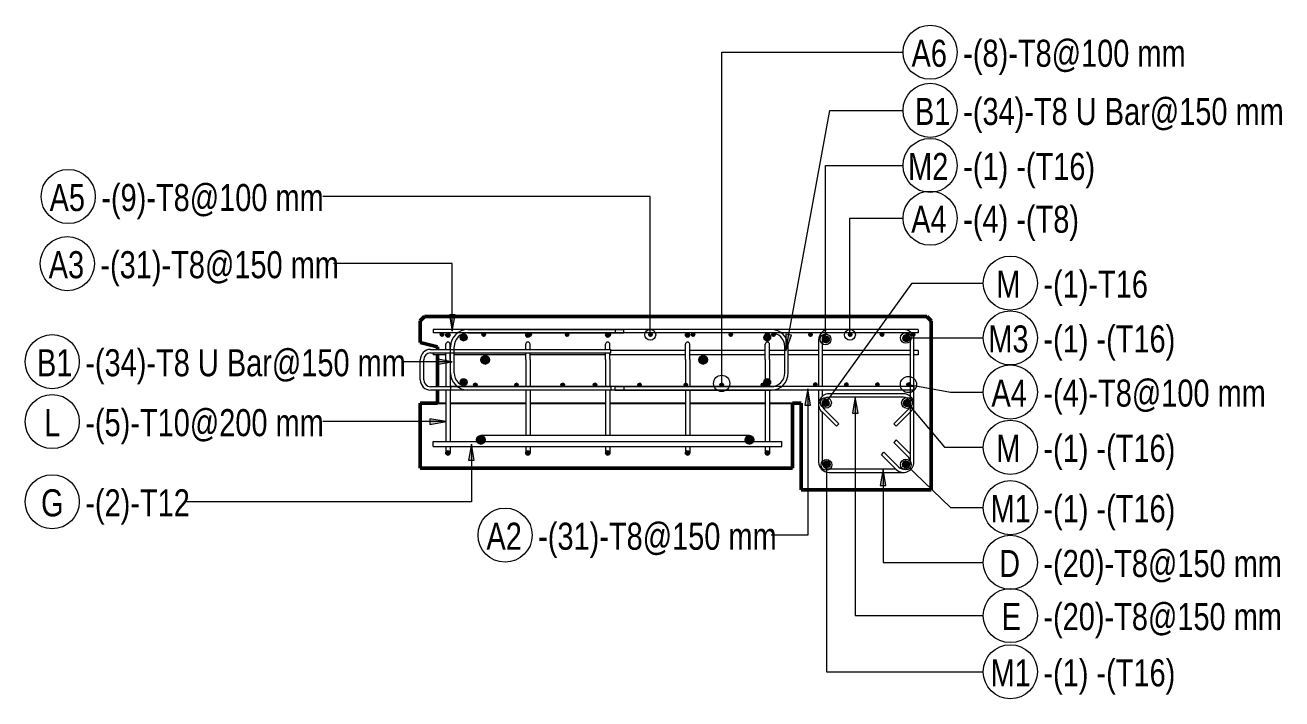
# Model space of a CAD drawing. Header units: millimetres. Extents: x -14581 to 6741, y -2784 to 21137.
# Drawn here: x 1332 to 4234, y 19582 to 21137 of the extents above; entities that cross this region are included whole.
import ezdxf

# ---------------------------------------------------------------- set-up
doc = ezdxf.new("R2010")
doc.units = ezdxf.units.MM
for name, color, linetype, lineweight in [('A-WALL', 113, 'Continuous', 25), ('S-BEAM', 12, 'Continuous', 18), ('S-RBAR', 171, 'Continuous', 18), ('S-RBAR-IDEN', 171, 'Continuous', 9)]:
    doc.layers.add(name, color=color, linetype=linetype, lineweight=lineweight)
doc.styles.add('Nirmala UI Semilight_2', font='NirmalaS.ttf', dxfattribs={"width": 0.8, "height": 62.5})

# ---------------------------------------------------------------- blocks, each defined once
blk = doc.blocks.new('M_Rebar Tag_rfa Dimension - ARROW-793927-Elevation Top Copy 3 Copy 1')
at = {"layer": 'S-RBAR-IDEN'}
blk.add_circle((-13743.9, 20221.9), 62.5, dxfattribs=at)
blk = doc.blocks.new('M_Rebar Tag_rfa Dimension - DOT 1_5-793931-Elevation Top Copy 3 Copy 1')
at = {"layer": 'S-RBAR-IDEN'}
blk.add_circle((-11531.1, 20290.2), 62.5, dxfattribs=at)
blk = doc.blocks.new('M_Rebar Tag_rfa Dimension - DOT-793929-Elevation Top Copy 3 Copy 1')
at = {"layer": 'S-RBAR-IDEN'}
blk.add_circle((-13706.9, 20741.6), 62.5, dxfattribs=at)
blk = doc.blocks.new('M_Rebar Tag_rfa MARK - DOT 1 MM-794228-Elevation Top Copy 3 Copy 1')
at = {"layer": 'S-RBAR-IDEN'}
blk.add_circle((-11716.3, 20691.6), 62.5, dxfattribs=at)

msp = doc.modelspace()

# ---------------------------------------------------------------- hatches: boundary and pattern name
at = {"layer": 'S-RBAR'}
h = msp.add_hatch(color=256, dxfattribs=at)
edge = h.paths.add_edge_path()
edge.add_arc((2294.3, 20422.6), 4, 0, 360)
for points in [[(2293, 20418.8), (2297.5, 20420.2), (2297.5, 20424.9), (2293, 20426.4), (2290.3, 20422.6)], [(2306.7, 20416.9), (2312.2, 20418.7), (2312.2, 20424.6), (2306.7, 20426.4), (2303.2, 20421.7)], [(2344.3, 20408.2), (2350.5, 20411.3), (2352.1, 20418), (2347.7, 20423.5), (2340.8, 20423.5), (2336.5, 20418), (2338, 20411.3)], [(2389.4, 20418.8), (2393.9, 20420.2), (2393.9, 20424.9), (2389.4, 20426.4), (2386.6, 20422.6)], [(2491.1, 20416.9), (2496.7, 20418.7), (2496.7, 20424.6), (2491.1, 20426.4), (2487.7, 20421.7)], [(2495.8, 20418.8), (2500.2, 20420.2), (2500.2, 20424.9), (2495.8, 20426.4), (2493, 20422.6)], [(2582.1, 20418.8), (2586.6, 20420.2), (2586.6, 20424.9), (2582.1, 20426.4), (2579.3, 20422.6)], [(2675.6, 20416.9), (2681.2, 20418.7), (2681.2, 20424.6), (2675.6, 20426.4), (2672.1, 20421.7)], [(2678.5, 20418.8), (2682.9, 20420.2), (2682.9, 20424.9), (2678.5, 20426.4), (2675.7, 20422.6)], [(2774.8, 20418.8), (2779.3, 20420.2), (2779.3, 20424.9), (2774.8, 20426.4), (2772.1, 20422.6)], [(2860, 20416.9), (2865.6, 20418.7), (2865.6, 20424.6), (2860, 20426.4), (2856.6, 20421.7)], [(2873.1, 20418.8), (2877.6, 20420.2), (2877.6, 20424.9), (2873.1, 20426.4), (2870.3, 20422.6)], [(2960.1, 20418.8), (2964.5, 20420.2), (2964.5, 20424.9), (2960.1, 20426.4), (2957.3, 20422.6)], [(3042.1, 20409), (3049, 20409), (3053.3, 20414.5), (3051.8, 20421.2), (3045.5, 20424.2), (3039.3, 20421.2), (3037.7, 20414.5)], [(3044.5, 20416.9), (3050.1, 20418.7), (3050.1, 20424.6), (3044.5, 20426.4), (3041, 20421.7)], [(3058.9, 20418.8), (3063.4, 20420.2), (3063.4, 20424.9), (3058.9, 20426.4), (3056.1, 20422.6)], [(3144.3, 20418.8), (3148.8, 20420.2), (3148.8, 20424.9), (3144.3, 20426.4), (3141.5, 20422.6)], [(3181.4, 20403.6), (3187.5, 20407), (3188.6, 20413.9), (3184, 20419), (3177, 20418.6), (3173, 20412.9), (3175, 20406.3)], [(3235.9, 20418.8), (3240.4, 20420.2), (3240.4, 20424.9), (3235.9, 20426.4), (3233.1, 20422.6)], [(3309.4, 20418.8), (3313.8, 20420.2), (3313.8, 20424.9), (3309.4, 20426.4), (3306.6, 20422.6)], [(3370.2, 20407.5), (3374.6, 20412.9), (3373.1, 20419.7), (3366.9, 20422.8), (3360.6, 20419.8), (3359, 20413), (3363.3, 20407.6)], [(3381.5, 20418.8), (3386, 20420.2), (3386, 20424.9), (3381.5, 20426.4), (3378.8, 20422.6)], [(2394.3, 20354.6), (2401.3, 20357.5), (2404.3, 20364.6), (2401.3, 20371.6), (2394.3, 20374.6), (2387.2, 20371.6), (2384.3, 20364.6), (2387.2, 20357.5)], [(2897.7, 20354.6), (2904.8, 20357.5), (2907.7, 20364.6), (2904.8, 20371.6), (2897.7, 20374.6), (2890.6, 20371.6), (2887.7, 20364.6), (2890.6, 20357.5)], [(2344.3, 20304.9), (2350.5, 20307.9), (2352.1, 20314.7), (2347.7, 20320.1), (2340.8, 20320.1), (2336.5, 20314.7), (2338, 20307.9)], [(3049, 20305.7), (3053.3, 20311.1), (3051.8, 20317.9), (3045.5, 20320.9), (3039.3, 20317.9), (3037.7, 20311.1), (3042.1, 20305.7)], [(2372.7, 20302.8), (2375.5, 20306.6), (2372.7, 20310.4), (2368.2, 20308.9), (2368.2, 20304.2)], [(2467.5, 20302.8), (2470.3, 20306.6), (2467.5, 20310.4), (2463.1, 20308.9), (2463.1, 20304.2)], [(2574.2, 20302.8), (2577, 20306.6), (2574.2, 20310.4), (2569.7, 20308.9), (2569.7, 20304.2)], [(2649, 20302.8), (2651.8, 20306.6), (2649, 20310.4), (2644.6, 20308.9), (2644.6, 20304.2)], [(2752, 20302.8), (2754.7, 20306.6), (2752, 20310.4), (2747.5, 20308.9), (2747.5, 20304.2)], [(2858.7, 20302.8), (2861.4, 20306.6), (2858.7, 20310.4), (2854.2, 20308.9), (2854.2, 20304.2)], [(2941.6, 20302.8), (2944.4, 20306.6), (2941.6, 20310.4), (2937.1, 20308.9), (2937.1, 20304.2)], [(3036.4, 20302.8), (3039.2, 20306.6), (3036.4, 20310.4), (3031.9, 20308.9), (3031.9, 20304.2)], [(3158, 20303.6), (3160.8, 20307.4), (3158, 20311.2), (3153.5, 20309.7), (3153.5, 20305)], [(3229.7, 20303.6), (3232.4, 20307.4), (3229.7, 20311.2), (3225.2, 20309.7), (3225.2, 20305)], [(3301.3, 20303.6), (3304.1, 20307.4), (3301.3, 20311.2), (3296.9, 20309.7), (3296.9, 20305)], [(3373, 20303.6), (3375.8, 20307.4), (3373, 20311.2), (3368.5, 20309.7), (3368.5, 20305)], [(3180.3, 20256.6), (3186.5, 20259.6), (3188.1, 20266.3), (3183.7, 20271.8), (3176.8, 20271.8), (3172.5, 20266.3), (3174, 20259.6)], [(3364.8, 20257.4), (3371.7, 20257.4), (3376.1, 20262.8), (3374.5, 20269.6), (3368.3, 20272.6), (3362, 20269.6), (3360.5, 20262.8)], [(2384.3, 20169.6), (2391.3, 20172.5), (2394.3, 20179.6), (2391.3, 20186.6), (2384.3, 20189.6), (2377.2, 20186.6), (2374.3, 20179.6), (2377.2, 20172.5)], [(3004.3, 20169.6), (3011.3, 20172.5), (3014.3, 20179.6), (3011.3, 20186.6), (3004.3, 20189.6), (2997.2, 20186.6), (2994.3, 20179.6), (2997.2, 20172.5)], [(2306.7, 20144.8), (2312.2, 20146.6), (2312.2, 20152.5), (2306.7, 20154.3), (2303.2, 20149.6)], [(2491.1, 20144.8), (2496.7, 20146.6), (2496.7, 20152.5), (2491.1, 20154.3), (2487.7, 20149.6)], [(2675.6, 20144.8), (2681.2, 20146.6), (2681.2, 20152.5), (2675.6, 20154.3), (2672.1, 20149.6)], [(2860, 20144.8), (2865.6, 20146.6), (2865.6, 20152.5), (2860, 20154.3), (2856.6, 20149.6)], [(3044.5, 20144.8), (3050.1, 20146.6), (3050.1, 20152.5), (3044.5, 20154.3), (3041, 20149.6)], [(3181.9, 20115.1), (3188.4, 20117.4), (3190.7, 20124), (3187, 20129.8), (3180.1, 20130.6), (3175.2, 20125.7), (3176, 20118.8)], [(3363.1, 20115.5), (3370, 20116.3), (3373.7, 20122.2), (3371.4, 20128.7), (3364.9, 20131), (3359, 20127.3), (3358.2, 20120.4)]]:
    msp.add_hatch(color=256, dxfattribs=at).paths.add_polyline_path(points)
h = msp.add_hatch(color=256, dxfattribs=at)
edge = h.paths.add_edge_path()
edge.add_arc((2308.2, 20421.7), 5, 0, 360)
h = msp.add_hatch(color=256, dxfattribs=at)
edge = h.paths.add_edge_path()
edge.add_arc((2344.3, 20416.2), 8, 0, 360)
h = msp.add_hatch(color=256, dxfattribs=at)
edge = h.paths.add_edge_path()
edge.add_arc((2390.6, 20422.6), 4, 0, 360)
h = msp.add_hatch(color=256, dxfattribs=at)
edge = h.paths.add_edge_path()
edge.add_arc((2492.7, 20421.7), 5, 0, 360)
h = msp.add_hatch(color=256, dxfattribs=at)
edge = h.paths.add_edge_path()
edge.add_arc((2497, 20422.6), 4, 0, 360)
h = msp.add_hatch(color=256, dxfattribs=at)
edge = h.paths.add_edge_path()
edge.add_arc((2583.3, 20422.6), 4, 0, 360)
h = msp.add_hatch(color=256, dxfattribs=at)
edge = h.paths.add_edge_path()
edge.add_arc((2677.1, 20421.7), 5, 0, 360)
h = msp.add_hatch(color=256, dxfattribs=at)
edge = h.paths.add_edge_path()
edge.add_arc((2679.7, 20422.6), 4, 0, 360)
h = msp.add_hatch(color=256, dxfattribs=at)
edge = h.paths.add_edge_path()
edge.add_arc((2776.1, 20422.6), 4, 0, 360)
h = msp.add_hatch(color=256, dxfattribs=at)
edge = h.paths.add_edge_path()
edge.add_arc((2861.6, 20421.7), 5, 0, 360)
h = msp.add_hatch(color=256, dxfattribs=at)
edge = h.paths.add_edge_path()
edge.add_arc((2874.3, 20422.6), 4, 0, 360)
h = msp.add_hatch(color=256, dxfattribs=at)
edge = h.paths.add_edge_path()
edge.add_arc((2961.3, 20422.6), 4, 0, 360)
h = msp.add_hatch(color=256, dxfattribs=at)
edge = h.paths.add_edge_path()
edge.add_arc((3045.5, 20416.2), 8, 0, 360)
h = msp.add_hatch(color=256, dxfattribs=at)
edge = h.paths.add_edge_path()
edge.add_arc((3046, 20421.7), 5, 0, 360)
h = msp.add_hatch(color=256, dxfattribs=at)
edge = h.paths.add_edge_path()
edge.add_arc((3060.1, 20422.6), 4, 0, 360)
h = msp.add_hatch(color=256, dxfattribs=at)
edge = h.paths.add_edge_path()
edge.add_arc((3145.5, 20422.6), 4, 0, 360)
h = msp.add_hatch(color=256, dxfattribs=at)
edge = h.paths.add_edge_path()
edge.add_arc((3180.9, 20411.6), 8, 0, 360)
h = msp.add_hatch(color=256, dxfattribs=at)
edge = h.paths.add_edge_path()
edge.add_arc((3237.1, 20422.6), 4, 0, 360)
h = msp.add_hatch(color=256, dxfattribs=at)
edge = h.paths.add_edge_path()
edge.add_arc((3310.6, 20422.6), 4, 0, 360)
h = msp.add_hatch(color=256, dxfattribs=at)
edge = h.paths.add_edge_path()
edge.add_arc((3366.8, 20414.8), 8, 0, 360)
h = msp.add_hatch(color=256, dxfattribs=at)
edge = h.paths.add_edge_path()
edge.add_arc((3382.8, 20422.6), 4, 0, 360)
h = msp.add_hatch(color=256, dxfattribs=at)
edge = h.paths.add_edge_path()
edge.add_arc((2394.3, 20364.6), 10, 0, 360)
h = msp.add_hatch(color=256, dxfattribs=at)
edge = h.paths.add_edge_path()
edge.add_arc((2897.7, 20364.6), 10, 0, 360)
h = msp.add_hatch(color=256, dxfattribs=at)
edge = h.paths.add_edge_path()
edge.add_arc((2344.3, 20312.9), 8, 0, 360)
h = msp.add_hatch(color=256, dxfattribs=at)
edge = h.paths.add_edge_path()
edge.add_arc((3045.5, 20312.9), 8, 0, 360)
h = msp.add_hatch(color=256, dxfattribs=at)
edge = h.paths.add_edge_path()
edge.add_arc((2371.5, 20306.6), 4, 0, 360)
h = msp.add_hatch(color=256, dxfattribs=at)
edge = h.paths.add_edge_path()
edge.add_arc((2466.3, 20306.6), 4, 0, 360)
h = msp.add_hatch(color=256, dxfattribs=at)
edge = h.paths.add_edge_path()
edge.add_arc((2573, 20306.6), 4, 0, 360)
h = msp.add_hatch(color=256, dxfattribs=at)
edge = h.paths.add_edge_path()
edge.add_arc((2647.8, 20306.6), 4, 0, 360)
h = msp.add_hatch(color=256, dxfattribs=at)
edge = h.paths.add_edge_path()
edge.add_arc((2750.7, 20306.6), 4, 0, 360)
h = msp.add_hatch(color=256, dxfattribs=at)
edge = h.paths.add_edge_path()
edge.add_arc((2857.4, 20306.6), 4, 0, 360)
h = msp.add_hatch(color=256, dxfattribs=at)
edge = h.paths.add_edge_path()
edge.add_arc((2940.4, 20306.6), 4, 0, 360)
h = msp.add_hatch(color=256, dxfattribs=at)
edge = h.paths.add_edge_path()
edge.add_arc((3035.2, 20306.6), 4, 0, 360)
h = msp.add_hatch(color=256, dxfattribs=at)
edge = h.paths.add_edge_path()
edge.add_arc((3156.8, 20307.4), 4, 0, 360)
h = msp.add_hatch(color=256, dxfattribs=at)
edge = h.paths.add_edge_path()
edge.add_arc((3228.4, 20307.4), 4, 0, 360)
h = msp.add_hatch(color=256, dxfattribs=at)
edge = h.paths.add_edge_path()
edge.add_arc((3300.1, 20307.4), 4, 0, 360)
h = msp.add_hatch(color=256, dxfattribs=at)
edge = h.paths.add_edge_path()
edge.add_arc((3371.8, 20307.4), 4, 0, 360)
h = msp.add_hatch(color=256, dxfattribs=at)
edge = h.paths.add_edge_path()
edge.add_arc((3180.3, 20264.6), 8, 0, 360)
h = msp.add_hatch(color=256, dxfattribs=at)
edge = h.paths.add_edge_path()
edge.add_arc((3368.3, 20264.6), 8, 0, 360)
h = msp.add_hatch(color=256, dxfattribs=at)
edge = h.paths.add_edge_path()
edge.add_arc((2384.3, 20179.6), 10, 0, 360)
h = msp.add_hatch(color=256, dxfattribs=at)
edge = h.paths.add_edge_path()
edge.add_arc((3004.3, 20179.6), 10, 0, 360)
h = msp.add_hatch(color=256, dxfattribs=at)
edge = h.paths.add_edge_path()
edge.add_arc((2308.2, 20149.6), 5, 0, 360)
h = msp.add_hatch(color=256, dxfattribs=at)
edge = h.paths.add_edge_path()
edge.add_arc((2492.7, 20149.6), 5, 0, 360)
h = msp.add_hatch(color=256, dxfattribs=at)
edge = h.paths.add_edge_path()
edge.add_arc((2677.1, 20149.6), 5, 0, 360)
h = msp.add_hatch(color=256, dxfattribs=at)
edge = h.paths.add_edge_path()
edge.add_arc((2861.6, 20149.6), 5, 0, 360)
h = msp.add_hatch(color=256, dxfattribs=at)
edge = h.paths.add_edge_path()
edge.add_arc((3046, 20149.6), 5, 0, 360)
h = msp.add_hatch(color=256, dxfattribs=at)
edge = h.paths.add_edge_path()
edge.add_arc((3182.8, 20123.1), 8, 0, 360)
h = msp.add_hatch(color=256, dxfattribs=at)
edge = h.paths.add_edge_path()
edge.add_arc((3365.8, 20123.1), 8, 0, 360)
at = {"layer": 'S-RBAR-IDEN'}
for points in [[(2318.3, 20430.6), (2325, 20468.1), (2311.7, 20468.1)], [(3088.5, 20385.6), (3101.7, 20421.3), (3088.7, 20423.7)], [(2318.3, 20360.2), (2280.8, 20366.8), (2280.8, 20353.6)], [(3139, 20297.5), (3132.4, 20260), (3145.6, 20260)], [(3248.8, 20278.8), (3242.2, 20241.3), (3255.4, 20241.3)], [(2304, 20221.9), (2266.5, 20228.5), (2266.5, 20215.2)], [(2362.4, 20170.1), (2355.7, 20132.6), (2369, 20132.6)], [(3313, 20112.2), (3306.4, 20074.7), (3319.6, 20074.7)]]:
    msp.add_hatch(color=256, dxfattribs=at).paths.add_polyline_path(points)

# ---------------------------------------------------------------- linework, layer by layer
at = {"layer": 'A-WALL', "lineweight": 50}
for p, q in [((2254.3, 20464.6), (2244.3, 20454.6)), ((3414.3, 20464.6), (2254.3, 20464.6)), ((3424.3, 20454.6), (3414.3, 20464.6)), ((2244.3, 20454.6), (2244.3, 20404.6)), ((3424.3, 20064.6), (3424.3, 20454.6)), ((2244.3, 20404.6), (2284.3, 20394.6)), ((2284.3, 20394.6), (2284.3, 20388.6)), ((2284.3, 20376.1), (2284.3, 20302.5)), ((2284.3, 20294.5), (2284.3, 20264.6)), ((3104.3, 20264.6), (3124.3, 20264.6)), ((3124.3, 20264.6), (3124.3, 20064.6)), ((3124.3, 20064.6), (3424.3, 20064.6))]:
    msp.add_line(p, q, dxfattribs=at)
at = {"layer": 'A-WALL'}
for p, q in [((2284.3, 20264.6), (2303.2, 20264.6)), ((2313.2, 20264.6), (2487.7, 20264.6)), ((2497.7, 20264.6), (2672.1, 20264.6)), ((2682.1, 20264.6), (2856.6, 20264.6)), ((2866.6, 20264.6), (3041, 20264.6)), ((3051, 20264.6), (3104.3, 20264.6))]:
    msp.add_line(p, q, dxfattribs=at)
at = {"layer": 'S-BEAM', "lineweight": 50}
for p, q in [((2284.3, 20264.6), (2244.3, 20264.6)), ((2244.3, 20264.6), (2244.3, 20114.6)), ((3104.3, 20114.6), (3104.3, 20264.6)), ((2244.3, 20114.6), (3104.3, 20114.6))]:
    msp.add_line(p, q, dxfattribs=at)
at = {"layer": 'S-BEAM'}
for p, q in [((2303.2, 20264.6), (2284.3, 20264.6)), ((2487.7, 20264.6), (2313.2, 20264.6)), ((2672.1, 20264.6), (2497.7, 20264.6)), ((2856.6, 20264.6), (2682.1, 20264.6)), ((3041, 20264.6), (2866.6, 20264.6)), ((3104.3, 20264.6), (3051, 20264.6))]:
    msp.add_line(p, q, dxfattribs=at)
at = {"layer": 'S-RBAR'}
for p, q in [((3394.3, 20434.6), (2274.3, 20434.6)), ((2274.3, 20434.6), (2274.3, 20426.6)), ((2354.3, 20434.6), (2714.3, 20434.6)), ((3054.3, 20434.6), (2694.3, 20434.6)), ((2694.3, 20434.6), (2694.3, 20426.6)), ((2714.3, 20426.6), (2714.3, 20434.6)), ((3360.3, 20434.6), (3188.3, 20434.6)), ((3394.3, 20434.6), (3394.3, 20426.6)), ((3394.3, 20426.6), (2274.3, 20426.6)), ((2293, 20426.4), (2290.3, 20422.6)), ((2290.3, 20422.6), (2293, 20418.8)), ((2297.5, 20424.9), (2293, 20426.4)), ((2293, 20418.8), (2297.5, 20420.2)), ((2297.5, 20420.2), (2297.5, 20424.9)), ((2306.7, 20426.4), (2303.2, 20421.7)), ((2303.2, 20421.7), (2306.7, 20416.9)), ((2312.2, 20424.6), (2306.7, 20426.4)), ((2306.7, 20416.9), (2312.2, 20418.7)), ((2312.2, 20418.7), (2312.2, 20424.6)), ((2340.8, 20423.5), (2336.5, 20418)), ((2336.5, 20418), (2338, 20411.3)), ((2338, 20411.3), (2344.3, 20408.2)), ((2347.7, 20423.5), (2340.8, 20423.5)), ((2344.3, 20408.2), (2350.5, 20411.3)), ((2352.1, 20418), (2347.7, 20423.5)), ((2350.5, 20411.3), (2352.1, 20418)), ((2354.3, 20426.6), (2714.3, 20426.6)), ((2389.4, 20426.4), (2386.6, 20422.6)), ((2386.6, 20422.6), (2389.4, 20418.8)), ((2393.9, 20424.9), (2389.4, 20426.4)), ((2389.4, 20418.8), (2393.9, 20420.2)), ((2393.9, 20420.2), (2393.9, 20424.9)), ((2491.1, 20426.4), (2487.7, 20421.7)), ((2487.7, 20421.7), (2491.1, 20416.9)), ((2496.7, 20424.6), (2491.1, 20426.4)), ((2491.1, 20416.9), (2496.7, 20418.7)), ((2495.8, 20426.4), (2493, 20422.6)), ((2493, 20422.6), (2495.8, 20418.8)), ((2500.2, 20424.9), (2495.8, 20426.4)), ((2495.8, 20418.8), (2500.2, 20420.2)), ((2496.7, 20418.7), (2496.7, 20424.6)), ((2500.2, 20420.2), (2500.2, 20424.9)), ((2582.1, 20426.4), (2579.3, 20422.6)), ((2579.3, 20422.6), (2582.1, 20418.8)), ((2586.6, 20424.9), (2582.1, 20426.4)), ((2582.1, 20418.8), (2586.6, 20420.2)), ((2586.6, 20420.2), (2586.6, 20424.9)), ((2675.6, 20426.4), (2672.1, 20421.7)), ((2672.1, 20421.7), (2675.6, 20416.9)), ((2681.2, 20424.6), (2675.6, 20426.4)), ((2675.6, 20416.9), (2681.2, 20418.7)), ((2678.5, 20426.4), (2675.7, 20422.6)), ((2675.7, 20422.6), (2678.5, 20418.8)), ((2682.9, 20424.9), (2678.5, 20426.4)), ((2678.5, 20418.8), (2682.9, 20420.2)), ((2681.2, 20418.7), (2681.2, 20424.6)), ((2682.9, 20420.2), (2682.9, 20424.9)), ((3054.3, 20426.6), (2694.3, 20426.6)), ((2774.8, 20426.4), (2772.1, 20422.6)), ((2772.1, 20422.6), (2774.8, 20418.8)), ((2779.3, 20424.9), (2774.8, 20426.4)), ((2774.8, 20418.8), (2779.3, 20420.2)), ((2779.3, 20420.2), (2779.3, 20424.9)), ((2860, 20426.4), (2856.6, 20421.7)), ((2856.6, 20421.7), (2860, 20416.9)), ((2865.6, 20424.6), (2860, 20426.4)), ((2860, 20416.9), (2865.6, 20418.7)), ((2865.6, 20418.7), (2865.6, 20424.6)), ((2873.1, 20426.4), (2870.3, 20422.6)), ((2870.3, 20422.6), (2873.1, 20418.8)), ((2877.6, 20424.9), (2873.1, 20426.4)), ((2873.1, 20418.8), (2877.6, 20420.2)), ((2877.6, 20420.2), (2877.6, 20424.9)), ((2960.1, 20426.4), (2957.3, 20422.6)), ((2957.3, 20422.6), (2960.1, 20418.8)), ((2964.5, 20424.9), (2960.1, 20426.4)), ((2960.1, 20418.8), (2964.5, 20420.2)), ((2964.5, 20420.2), (2964.5, 20424.9)), ((3039.3, 20421.2), (3037.7, 20414.5)), ((3037.7, 20414.5), (3042.1, 20409)), ((3045.5, 20424.2), (3039.3, 20421.2)), ((3044.5, 20426.4), (3041, 20421.7)), ((3041, 20421.7), (3044.5, 20416.9)), ((3042.1, 20409), (3049, 20409)), ((3050.1, 20424.6), (3044.5, 20426.4)), ((3044.5, 20416.9), (3050.1, 20418.7)), ((3051.8, 20421.2), (3045.5, 20424.2)), ((3049, 20409), (3053.3, 20414.5)), ((3050.1, 20418.7), (3050.1, 20424.6)), ((3053.3, 20414.5), (3051.8, 20421.2)), ((3058.9, 20426.4), (3056.1, 20422.6)), ((3056.1, 20422.6), (3058.9, 20418.8)), ((3063.4, 20424.9), (3058.9, 20426.4)), ((3058.9, 20418.8), (3063.4, 20420.2)), ((3063.4, 20420.2), (3063.4, 20424.9)), ((3144.3, 20426.4), (3141.5, 20422.6)), ((3141.5, 20422.6), (3144.3, 20418.8)), ((3148.8, 20424.9), (3144.3, 20426.4)), ((3144.3, 20418.8), (3148.8, 20420.2)), ((3148.8, 20420.2), (3148.8, 20424.9)), ((3164.3, 20410.6), (3164.3, 20302.6)), ((3172.3, 20410.6), (3172.3, 20302.6)), ((3177, 20418.6), (3173, 20412.9)), ((3173, 20412.9), (3175, 20406.3)), ((3175, 20406.3), (3181.4, 20403.6)), ((3184, 20419), (3177, 20418.6)), ((3181.4, 20403.6), (3187.5, 20407)), ((3188.6, 20413.9), (3184, 20419)), ((3187.5, 20407), (3188.6, 20413.9)), ((3360.3, 20426.6), (3188.3, 20426.6)), ((3235.9, 20426.4), (3233.1, 20422.6)), ((3233.1, 20422.6), (3235.9, 20418.8)), ((3240.4, 20424.9), (3235.9, 20426.4)), ((3235.9, 20418.8), (3240.4, 20420.2)), ((3240.4, 20420.2), (3240.4, 20424.9)), ((3309.4, 20426.4), (3306.6, 20422.6)), ((3306.6, 20422.6), (3309.4, 20418.8)), ((3313.8, 20424.9), (3309.4, 20426.4)), ((3309.4, 20418.8), (3313.8, 20420.2)), ((3313.8, 20420.2), (3313.8, 20424.9)), ((3360.6, 20419.8), (3359, 20413)), ((3359, 20413), (3363.3, 20407.6)), ((3366.9, 20422.8), (3360.6, 20419.8)), ((3363.3, 20407.6), (3370.2, 20407.5)), ((3373.1, 20419.7), (3366.9, 20422.8)), ((3370.2, 20407.5), (3374.6, 20412.9)), ((3374.6, 20412.9), (3373.1, 20419.7)), ((3376.3, 20128.6), (3376.3, 20410.6)), ((3381.5, 20426.4), (3378.8, 20422.6)), ((3378.8, 20422.6), (3381.5, 20418.8)), ((3386, 20424.9), (3381.5, 20426.4)), ((3381.5, 20418.8), (3386, 20420.2)), ((3384.3, 20128.6), (3384.3, 20410.6)), ((3386, 20420.2), (3386, 20424.9)), ((2268.2, 20388.6), (2684.2, 20388.6)), ((2268.2, 20380.6), (2684.2, 20380.6)), ((2274.3, 20380.6), (2274.3, 20376.1)), ((2303.2, 20376.1), (2274.3, 20376.1)), ((2303.2, 20388.8), (2303.2, 20400.4)), ((2303.2, 20365.4), (2303.2, 20380.7)), ((2313.2, 20388.8), (2313.2, 20400.4)), ((2313.2, 20365.4), (2313.2, 20380.7)), ((2314.3, 20376.1), (2313.2, 20376.1)), ((2314.3, 20334.6), (2314.3, 20394.6)), ((2322.3, 20334.6), (2322.3, 20394.6)), ((2487.7, 20376.1), (2322.3, 20376.1)), ((2487.7, 20388.8), (2487.7, 20400.4)), ((2487.7, 20365.4), (2487.7, 20380.7)), ((2497.7, 20388.8), (2497.7, 20400.4)), ((2497.7, 20365.4), (2497.7, 20380.7)), ((2672.1, 20376.1), (2497.7, 20376.1)), ((2672.1, 20388.8), (2672.1, 20400.4)), ((2672.1, 20365.4), (2672.1, 20380.7)), ((2682.1, 20388.8), (2682.1, 20400.4)), ((2682.1, 20365.4), (2682.1, 20380.7)), ((2856.6, 20376.1), (2682.1, 20376.1)), ((2684.2, 20380.6), (2684.2, 20388.6)), ((2856.6, 20386.1), (2684.2, 20386.1)), ((2856.6, 20365.4), (2856.6, 20400.4)), ((2866.6, 20365.4), (2866.6, 20400.4)), ((3041, 20386.1), (2866.6, 20386.1)), ((3041, 20376.1), (2866.6, 20376.1)), ((3041, 20365.4), (3041, 20400.4)), ((3051, 20365.4), (3051, 20400.4)), ((3086.3, 20386.1), (3051, 20386.1)), ((3086.3, 20376.1), (3051, 20376.1)), ((3086.3, 20334.6), (3086.3, 20394.6)), ((3094.3, 20334.6), (3094.3, 20394.6)), ((3164.3, 20386.1), (3094.3, 20386.1)), ((3164.3, 20376.1), (3094.3, 20376.1)), ((3376.3, 20386.1), (3172.3, 20386.1)), ((3376.3, 20376.1), (3172.3, 20376.1)), ((3394.3, 20386.1), (3384.3, 20386.1)), ((3394.3, 20376.1), (3384.3, 20376.1)), ((3394.3, 20386.1), (3394.3, 20376.1)), ((2244.2, 20318.5), (2244.2, 20364.6)), ((2252.2, 20318.5), (2252.2, 20364.6)), ((2303.2, 20365.4), (2303.2, 20302.5)), ((2313.2, 20365.4), (2313.2, 20302.5)), ((2387.2, 20371.6), (2384.3, 20364.6)), ((2384.3, 20364.6), (2387.2, 20357.5)), ((2394.3, 20374.6), (2387.2, 20371.6)), ((2387.2, 20357.5), (2394.3, 20354.6)), ((2401.3, 20371.6), (2394.3, 20374.6)), ((2394.3, 20354.6), (2401.3, 20357.5)), ((2404.3, 20364.6), (2401.3, 20371.6)), ((2401.3, 20357.5), (2404.3, 20364.6)), ((2487.7, 20365.4), (2487.7, 20302.6)), ((2497.7, 20365.4), (2497.7, 20302.6)), ((2672.1, 20365.4), (2672.1, 20302.6)), ((2682.1, 20365.4), (2682.1, 20302.6)), ((2856.6, 20365.4), (2856.6, 20302.6)), ((2866.6, 20365.4), (2866.6, 20302.6)), ((2890.6, 20371.6), (2887.7, 20364.6)), ((2887.7, 20364.6), (2890.6, 20357.5)), ((2897.7, 20374.6), (2890.6, 20371.6)), ((2890.6, 20357.5), (2897.7, 20354.6)), ((2904.8, 20371.6), (2897.7, 20374.6)), ((2897.7, 20354.6), (2904.8, 20357.5)), ((2907.7, 20364.6), (2904.8, 20371.6)), ((2904.8, 20357.5), (2907.7, 20364.6)), ((3041, 20365.4), (3041, 20302.6)), ((3051, 20365.4), (3051, 20302.6)), ((2340.8, 20320.1), (2336.5, 20314.7)), ((2347.7, 20320.1), (2340.8, 20320.1)), ((2352.1, 20314.7), (2347.7, 20320.1)), ((3039.3, 20317.9), (3037.7, 20311.1)), ((3045.5, 20320.9), (3039.3, 20317.9)), ((3051.8, 20317.9), (3045.5, 20320.9)), ((3053.3, 20311.1), (3051.8, 20317.9)), ((2684.2, 20302.5), (2268.2, 20302.5)), ((2684.2, 20294.5), (2268.2, 20294.5)), ((2303.2, 20294.5), (2303.2, 20184.6)), ((2313.2, 20294.5), (2313.2, 20184.6)), ((3383.8, 20302.6), (2314.3, 20302.6)), ((2314.3, 20302.6), (2314.3, 20294.6)), ((3383.8, 20294.6), (2314.3, 20294.6)), ((2336.5, 20314.7), (2338, 20307.9)), ((2338, 20307.9), (2344.3, 20304.9)), ((2344.3, 20304.9), (2350.5, 20307.9)), ((2350.5, 20307.9), (2352.1, 20314.7)), ((2714.3, 20302.6), (2354.3, 20302.6)), ((2714.3, 20294.6), (2354.3, 20294.6)), ((2372.7, 20310.4), (2368.2, 20308.9)), ((2368.2, 20308.9), (2368.2, 20304.2)), ((2368.2, 20304.2), (2372.7, 20302.8)), ((2375.5, 20306.6), (2372.7, 20310.4)), ((2372.7, 20302.8), (2375.5, 20306.6)), ((2467.5, 20310.4), (2463.1, 20308.9)), ((2463.1, 20308.9), (2463.1, 20304.2)), ((2463.1, 20304.2), (2467.5, 20302.8)), ((2470.3, 20306.6), (2467.5, 20310.4)), ((2467.5, 20302.8), (2470.3, 20306.6)), ((2487.7, 20294.5), (2487.7, 20189.6)), ((2497.7, 20294.5), (2497.7, 20189.6)), ((2574.2, 20310.4), (2569.7, 20308.9)), ((2569.7, 20308.9), (2569.7, 20304.2)), ((2569.7, 20304.2), (2574.2, 20302.8)), ((2577, 20306.6), (2574.2, 20310.4)), ((2574.2, 20302.8), (2577, 20306.6)), ((2649, 20310.4), (2644.6, 20308.9)), ((2644.6, 20308.9), (2644.6, 20304.2)), ((2644.6, 20304.2), (2649, 20302.8)), ((2651.8, 20306.6), (2649, 20310.4)), ((2649, 20302.8), (2651.8, 20306.6)), ((2672.1, 20294.5), (2672.1, 20189.6)), ((2682.1, 20294.5), (2682.1, 20189.6)), ((2684.2, 20302.5), (2684.2, 20294.5)), ((2694.3, 20302.6), (3054.3, 20302.6)), ((2694.3, 20294.6), (2694.3, 20302.6)), ((2694.3, 20294.6), (3054.3, 20294.6)), ((2714.3, 20302.6), (2714.3, 20294.6)), ((2752, 20310.4), (2747.5, 20308.9)), ((2747.5, 20308.9), (2747.5, 20304.2)), ((2747.5, 20304.2), (2752, 20302.8)), ((2754.7, 20306.6), (2752, 20310.4)), ((2752, 20302.8), (2754.7, 20306.6)), ((2858.7, 20310.4), (2854.2, 20308.9)), ((2854.2, 20308.9), (2854.2, 20304.2)), ((2854.2, 20304.2), (2858.7, 20302.8)), ((2856.6, 20294.6), (2856.6, 20189.6)), ((2861.4, 20306.6), (2858.7, 20310.4)), ((2858.7, 20302.8), (2861.4, 20306.6)), ((2866.6, 20294.6), (2866.6, 20189.6)), ((2941.6, 20310.4), (2937.1, 20308.9)), ((2937.1, 20308.9), (2937.1, 20304.2)), ((2937.1, 20304.2), (2941.6, 20302.8)), ((2944.4, 20306.6), (2941.6, 20310.4)), ((2941.6, 20302.8), (2944.4, 20306.6)), ((3036.4, 20310.4), (3031.9, 20308.9)), ((3031.9, 20308.9), (3031.9, 20304.2)), ((3031.9, 20304.2), (3036.4, 20302.8)), ((3039.2, 20306.6), (3036.4, 20310.4)), ((3036.4, 20302.8), (3039.2, 20306.6)), ((3037.7, 20311.1), (3042.1, 20305.7)), ((3041, 20294.6), (3041, 20184.6)), ((3042.1, 20305.7), (3049, 20305.7)), ((3049, 20305.7), (3053.3, 20311.1)), ((3051, 20294.6), (3051, 20184.6)), ((3158, 20311.2), (3153.5, 20309.7)), ((3153.5, 20309.7), (3153.5, 20305)), ((3153.5, 20305), (3158, 20303.6)), ((3160.8, 20307.4), (3158, 20311.2)), ((3158, 20303.6), (3160.8, 20307.4)), ((3164.3, 20294.6), (3164.3, 20128.6)), ((3172.3, 20294.6), (3172.3, 20279.6)), ((3229.7, 20311.2), (3225.2, 20309.7)), ((3225.2, 20309.7), (3225.2, 20305)), ((3225.2, 20305), (3229.7, 20303.6)), ((3232.4, 20307.4), (3229.7, 20311.2)), ((3229.7, 20303.6), (3232.4, 20307.4)), ((3301.3, 20311.2), (3296.9, 20309.7)), ((3296.9, 20309.7), (3296.9, 20305)), ((3296.9, 20305), (3301.3, 20303.6)), ((3304.1, 20307.4), (3301.3, 20311.2)), ((3301.3, 20303.6), (3304.1, 20307.4)), ((3373, 20311.2), (3368.5, 20309.7)), ((3368.5, 20309.7), (3368.5, 20305)), ((3368.5, 20305), (3373, 20303.6)), ((3375.8, 20307.4), (3373, 20311.2)), ((3373, 20303.6), (3375.8, 20307.4)), ((3383.8, 20302.6), (3383.8, 20294.6)), ((3176.8, 20271.8), (3172.5, 20266.3)), ((3172.5, 20266.3), (3174, 20259.6)), ((3174, 20259.6), (3180.3, 20256.6)), ((3183.7, 20271.8), (3176.8, 20271.8)), ((3180.3, 20256.6), (3186.5, 20259.6)), ((3188.1, 20266.3), (3183.7, 20271.8)), ((3186.5, 20259.6), (3188.1, 20266.3)), ((3360.3, 20285.9), (3188.3, 20285.9)), ((3360.3, 20277.9), (3188.3, 20277.9)), ((3362, 20269.6), (3360.5, 20262.8)), ((3360.5, 20262.8), (3364.8, 20257.4)), ((3368.3, 20272.6), (3362, 20269.6)), ((3374.5, 20269.6), (3368.3, 20272.6)), ((3371.7, 20257.4), (3376.1, 20262.8)), ((3376.1, 20262.8), (3374.5, 20269.6)), ((3171.3, 20244.9), (3205.2, 20211)), ((3172.3, 20243.9), (3172.3, 20128.6)), ((3177, 20250.6), (3210.9, 20216.6)), ((3337.6, 20216.6), (3371.6, 20250.6)), ((3343.3, 20211), (3377.2, 20244.9)), ((3364.8, 20257.4), (3371.7, 20257.4)), ((3205.2, 20211), (3210.9, 20216.6)), ((3343.3, 20211), (3337.6, 20216.6)), ((2274.3, 20176.1), (3079.3, 20176.1)), ((2274.3, 20164.1), (2274.3, 20176.1)), ((2303.2, 20184.6), (2303.2, 20176)), ((2313.2, 20184.6), (2313.2, 20176)), ((2377.2, 20186.6), (2374.3, 20179.6)), ((2374.3, 20179.6), (2377.2, 20172.5)), ((2384.3, 20189.6), (2377.2, 20186.6)), ((2377.2, 20172.5), (2384.3, 20169.6)), ((2464.3, 20189.6), (2384.3, 20189.6)), ((2391.3, 20186.6), (2384.3, 20189.6)), ((2384.3, 20169.6), (2391.3, 20172.5)), ((2394.3, 20179.6), (2391.3, 20186.6)), ((2391.3, 20172.5), (2394.3, 20179.6)), ((2924.3, 20189.6), (2464.3, 20189.6)), ((3004.3, 20189.6), (2924.3, 20189.6)), ((2997.2, 20186.6), (2994.3, 20179.6)), ((2994.3, 20179.6), (2997.2, 20172.5)), ((3004.3, 20189.6), (2997.2, 20186.6)), ((2997.2, 20172.5), (3004.3, 20169.6)), ((3011.3, 20186.6), (3004.3, 20189.6)), ((3004.3, 20169.6), (3011.3, 20172.5)), ((3014.3, 20179.6), (3011.3, 20186.6)), ((3011.3, 20172.5), (3014.3, 20179.6)), ((3041, 20184.6), (3041, 20176)), ((3051, 20184.6), (3051, 20176)), ((3079.3, 20164.1), (3079.3, 20176.1)), ((3343.3, 20179.5), (3337.6, 20173.8)), ((3371.6, 20139.9), (3337.6, 20173.8)), ((3376.3, 20146.5), (3343.3, 20179.5)), ((2274.3, 20164.1), (3079.3, 20164.1)), ((2303.2, 20163.9), (2303.2, 20149.6)), ((2306.7, 20154.3), (2303.2, 20149.6)), ((2303.2, 20149.6), (2306.7, 20144.8)), ((2312.2, 20152.5), (2306.7, 20154.3)), ((2306.7, 20144.8), (2312.2, 20146.6)), ((2312.2, 20146.6), (2312.2, 20152.5)), ((2313.2, 20163.9), (2313.2, 20149.6)), ((2487.7, 20163.9), (2487.7, 20149.6)), ((2491.1, 20154.3), (2487.7, 20149.6)), ((2487.7, 20149.6), (2491.1, 20144.8)), ((2496.7, 20152.5), (2491.1, 20154.3)), ((2491.1, 20144.8), (2496.7, 20146.6)), ((2496.7, 20146.6), (2496.7, 20152.5)), ((2497.7, 20163.9), (2497.7, 20149.6)), ((2672.1, 20163.9), (2672.1, 20149.6)), ((2675.6, 20154.3), (2672.1, 20149.6)), ((2672.1, 20149.6), (2675.6, 20144.8)), ((2681.2, 20152.5), (2675.6, 20154.3)), ((2675.6, 20144.8), (2681.2, 20146.6)), ((2681.2, 20146.6), (2681.2, 20152.5)), ((2682.1, 20163.9), (2682.1, 20149.6)), ((2856.6, 20163.9), (2856.6, 20149.6)), ((2860, 20154.3), (2856.6, 20149.6)), ((2856.6, 20149.6), (2860, 20144.8)), ((2865.6, 20152.5), (2860, 20154.3)), ((2860, 20144.8), (2865.6, 20146.6)), ((2865.6, 20146.6), (2865.6, 20152.5)), ((2866.6, 20163.9), (2866.6, 20149.6)), ((3041, 20163.9), (3041, 20149.6)), ((3044.5, 20154.3), (3041, 20149.6)), ((3041, 20149.6), (3044.5, 20144.8)), ((3050.1, 20152.5), (3044.5, 20154.3)), ((3044.5, 20144.8), (3050.1, 20146.6)), ((3050.1, 20146.6), (3050.1, 20152.5)), ((3051, 20163.9), (3051, 20149.6)), ((3309.4, 20145.5), (3315, 20151.2)), ((3309.4, 20145.5), (3343.3, 20111.6)), ((3315, 20151.2), (3349, 20117.3)), ((3180.1, 20130.6), (3175.2, 20125.7)), ((3175.2, 20125.7), (3176, 20118.8)), ((3176, 20118.8), (3181.9, 20115.1)), ((3187, 20129.8), (3180.1, 20130.6)), ((3181.9, 20115.1), (3188.4, 20117.4)), ((3190.7, 20124), (3187, 20129.8)), ((3188.4, 20117.4), (3190.7, 20124)), ((3359, 20127.3), (3358.2, 20120.4)), ((3358.2, 20120.4), (3363.1, 20115.5)), ((3364.9, 20131), (3359, 20127.3)), ((3363.1, 20115.5), (3370, 20116.3)), ((3371.4, 20128.7), (3364.9, 20131)), ((3370, 20116.3), (3373.7, 20122.2)), ((3373.7, 20122.2), (3371.4, 20128.7)), ((3188.3, 20112.6), (3342.3, 20112.6)), ((3188.3, 20104.6), (3360.3, 20104.6))]:
    msp.add_line(p, q, dxfattribs=at)
for centre, radius in [((2294.3, 20422.6), 4), ((2308.2, 20421.7), 5), ((2344.3, 20416.2), 8), ((2390.6, 20422.6), 4), ((2492.7, 20421.7), 5), ((2497, 20422.6), 4), ((2583.3, 20422.6), 4), ((2677.1, 20421.7), 5), ((2679.7, 20422.6), 4), ((2776.1, 20422.6), 4), ((2861.6, 20421.7), 5), ((2874.3, 20422.6), 4), ((2961.3, 20422.6), 4), ((3045.5, 20416.2), 8), ((3046, 20421.7), 5), ((3060.1, 20422.6), 4), ((3145.5, 20422.6), 4), ((3180.9, 20411.6), 8), ((3237.1, 20422.6), 4), ((3310.6, 20422.6), 4), ((3366.8, 20414.8), 8), ((3382.8, 20422.6), 4), ((2394.3, 20364.6), 10), ((2897.7, 20364.6), 10), ((2344.3, 20312.9), 8), ((3045.5, 20312.9), 8), ((2371.5, 20306.6), 4), ((2466.3, 20306.6), 4), ((2573, 20306.6), 4), ((2647.8, 20306.6), 4), ((2750.7, 20306.6), 4), ((2857.4, 20306.6), 4), ((2940.4, 20306.6), 4), ((3035.2, 20306.6), 4), ((3156.8, 20307.4), 4), ((3228.4, 20307.4), 4), ((3300.1, 20307.4), 4), ((3371.8, 20307.4), 4), ((3180.3, 20264.6), 8), ((3368.3, 20264.6), 8), ((2384.3, 20179.6), 10), ((3004.3, 20179.6), 10), ((2308.2, 20149.6), 5), ((2492.7, 20149.6), 5), ((2677.1, 20149.6), 5), ((2861.6, 20149.6), 5), ((3046, 20149.6), 5), ((3182.8, 20123.1), 8), ((3365.8, 20123.1), 8)]:
    msp.add_circle(centre, radius, dxfattribs=at)
for centre, radius, start, end in [((2354.3, 20394.6), 40, 90, 180), ((3054.3, 20394.6), 40, 0, 90), ((3188.3, 20410.6), 24, 90, 180), ((3360.3, 20410.6), 24, 0, 90), ((2308.2, 20400.4), 5, 0, 180), ((2354.3, 20394.6), 32, 90, 180), ((2492.7, 20400.4), 5, 0, 180), ((2677.1, 20400.4), 5, 0, 180), ((2861.6, 20400.4), 5, 0, 180), ((3046, 20400.4), 5, 0, 180), ((3054.3, 20394.6), 32, 0, 90), ((3188.3, 20410.6), 16, 90, 180), ((3360.3, 20410.6), 16, 0, 90), ((2268.2, 20364.6), 24, 90, 180), ((2268.2, 20364.6), 16, 90, 180), ((2268.2, 20318.5), 24, 180, 270), ((2268.2, 20318.5), 16, 180, 270), ((2354.3, 20334.6), 40, 180, 270), ((2354.3, 20334.6), 32, 180, 270), ((3054.3, 20334.6), 32, 270, 0), ((3054.3, 20334.6), 40, 270, 0), ((3188.3, 20261.9), 24, 90, 225), ((3188.3, 20261.9), 16, 90, 225), ((3360.3, 20261.9), 24, 315, 90), ((3360.3, 20261.9), 16, 315, 90), ((2384.3, 20179.6), 10, 90, 200.7541), ((3004.3, 20179.6), 10, 339.2459, 90), ((2308.2, 20149.6), 5, 180, 0), ((2492.7, 20149.6), 5, 180, 0), ((2677.1, 20149.6), 5, 180, 0), ((2861.6, 20149.6), 5, 180, 0), ((3046, 20149.6), 5, 180, 0), ((3188.3, 20128.6), 24, 180, 270), ((3188.3, 20128.6), 16, 180, 270), ((3360.3, 20128.6), 24, 225, 0), ((3360.3, 20128.6), 16, 225, 0), ((3360.3, 20128.6), 16, 360, 45)]:
    msp.add_arc(centre, radius, start, end, dxfattribs=at)
at = {"layer": 'S-RBAR-IDEN'}
for p, q in [((2940.4, 21074.8), (3359.3, 21074.8)), ((2940.4, 20310.1), (2940.4, 21074.8)), ((3088.5, 20385.6), (3190.5, 20940.5)), ((3190.5, 20940.5), (3359.3, 20940.5)), ((3180.2, 20813.3), (3359.3, 20813.3)), ((3180.2, 20411.6), (3180.2, 20813.3)), ((2775.5, 20741.6), (2019.6, 20741.6)), ((2775.5, 20422.3), (2775.5, 20741.6)), ((3236.6, 20691.6), (3359.3, 20691.6)), ((3236.6, 20422.2), (3236.6, 20691.6)), ((2318.3, 20586.6), (2043.9, 20586.6)), ((2318.3, 20430.6), (2318.3, 20586.6)), ((3181.2, 20265.3), (3380.2, 20541.6)), ((3380.2, 20541.6), (3544.5, 20541.6)), ((2325, 20468.1), (2311.7, 20468.1)), ((2311.7, 20468.1), (2318.3, 20430.6)), ((2318.3, 20430.6), (2325, 20468.1)), ((3088.7, 20423.7), (3088.5, 20385.6)), ((3088.5, 20385.6), (3101.7, 20421.3)), ((3101.7, 20421.3), (3088.7, 20423.7)), ((3365.7, 20415.2), (3544.5, 20415.2)), ((2318.3, 20360.2), (2206.2, 20360.2)), ((2318.3, 20360.2), (2280.8, 20366.8)), ((2280.8, 20366.8), (2280.8, 20353.6)), ((2280.8, 20353.6), (2318.3, 20360.2)), ((3139, 20297.5), (3132.4, 20260)), ((3145.6, 20260), (3139, 20297.5)), ((3139, 20297.5), (3139, 19959.6)), ((3371.8, 20307.5), (3468.5, 20290.2)), ((3468.5, 20290.2), (3544.5, 20290.2)), ((3132.4, 20260), (3145.6, 20260)), ((3248.8, 20278.8), (3242.2, 20241.3)), ((3255.4, 20241.3), (3248.8, 20278.8)), ((3248.8, 20278.8), (3248.8, 19774)), ((3368.4, 20264.9), (3455.1, 20162.6)), ((3242.2, 20241.3), (3255.4, 20241.3)), ((2304, 20221.9), (2019.6, 20221.9)), ((2304, 20221.9), (2266.5, 20228.5)), ((2266.5, 20228.5), (2266.5, 20215.2)), ((2266.5, 20215.2), (2304, 20221.9)), ((2362.4, 20170.1), (2355.7, 20132.6)), ((2369, 20132.6), (2362.4, 20170.1)), ((2362.4, 20170.1), (2362.4, 20036.7)), ((3455.1, 20162.6), (3544.5, 20162.6)), ((2355.7, 20132.6), (2369, 20132.6)), ((3182.4, 20122), (3182.4, 19644.2)), ((3365.7, 20122.7), (3468.5, 20023.2)), ((3313, 20112.2), (3306.4, 20074.7)), ((3319.6, 20074.7), (3313, 20112.2)), ((3313, 20112.2), (3313, 19896.7)), ((3306.4, 20074.7), (3319.6, 20074.7)), ((2362.4, 20036.7), (1703.4, 20036.7)), ((3468.5, 20023.2), (3544.5, 20023.2)), ((3139, 19959.6), (3054.9, 19959.6)), ((3313, 19896.7), (3544.5, 19896.7)), ((3248.8, 19774), (3544.5, 19774)), ((3182.4, 19644.2), (3544.5, 19644.2))]:
    msp.add_line(p, q, dxfattribs=at)
for centre, radius in [((2775.5, 20422.3), 12.5), ((3236.6, 20422.2), 12.5), ((3180.2, 20411.6), 12.5), ((3365.7, 20415.2), 12.5), ((2940.4, 20310.1), 18.8), ((3371.8, 20307.5), 18.8), ((3181.2, 20265.3), 12.5), ((3368.4, 20264.9), 12.5), ((3182.4, 20122), 12.5), ((3365.7, 20122.7), 12.5)]:
    msp.add_circle(centre, radius, dxfattribs=at)

# ---------------------------------------------------------------- block references
for name, p in [('M_Rebar Tag_rfa Dimension - DOT 1_5-793931-Elevation Top Copy 3 Copy 1', (14952.9, 784.6)), ('M_Rebar Tag_rfa Dimension - ARROW-793927-Elevation Top Copy 3 Copy 1', (17165.7, 718.7)), ('M_Rebar Tag_rfa MARK - DOT 1 MM-794228-Elevation Top Copy 3 Copy 1', (15138.1, 121.7)), ('M_Rebar Tag_rfa Dimension - DOT-793929-Elevation Top Copy 3 Copy 1', (15138.1, 0)), ('M_Rebar Tag_rfa MARK - DOT 1 MM-794228-Elevation Top Copy 3 Copy 1', (15138.1, 0)), ('M_Rebar Tag_rfa Dimension - ARROW-793927-Elevation Top Copy 3 Copy 1', (15173, 364.7)), ('M_Rebar Tag_rfa Dimension - DOT-793929-Elevation Top Copy 3 Copy 1', (17313.9, -200)), ('M_Rebar Tag_rfa MARK - DOT 1 MM-794228-Elevation Top Copy 3 Copy 1', (15323.3, -276.4)), ('M_Rebar Tag_rfa Dimension - ARROW-793927-Elevation Top Copy 3 Copy 1', (15138.1, 138.3)), ('M_Rebar Tag_rfa Dimension - DOT 1_5-793931-Elevation Top Copy 3 Copy 1', (15138.1, 0)), ('M_Rebar Tag_rfa Dimension - ARROW-793927-Elevation Top Copy 3 Copy 1', (15138.1, 0)), ('M_Rebar Tag_rfa MARK - DOT 1 MM-794228-Elevation Top Copy 3 Copy 1', (15323.3, -529)), ('M_Rebar Tag_rfa Dimension - ARROW-793927-Elevation Top Copy 3 Copy 1', (15138.1, -185.1)), ('M_Rebar Tag_rfa MARK - DOT 1 MM-794228-Elevation Top Copy 3 Copy 1', (15323.3, -668.4)), ('M_Rebar Tag_rfa Dimension - ARROW-793927-Elevation Top Copy 3 Copy 1', (16184, -262.2)), ('M_Rebar Tag_rfa Dimension - ARROW-793927-Elevation Top Copy 3 Copy 1', (17350.9, -325.1)), ('M_Rebar Tag_rfa Dimension - ARROW-793927-Elevation Top Copy 3 Copy 1', (17350.9, -447.9)), ('M_Rebar Tag_rfa MARK - DOT 1 MM-794228-Elevation Top Copy 3 Copy 1', (15323.3, -1047.4))]:
    msp.add_blockref(name, p, dxfattribs=at)

# ---------------------------------------------------------------- texts
at = {"layer": 'S-RBAR-IDEN', "char_height": 62.5, "attachment_point": 1, "style": 'Nirmala UI Semilight_2'}
for s, insert, width in [('A6', (3378.8, 21103.6), 99.409), ('-(8)-T8@100 mm', (3498.2, 21103.6), 618.903), ('B1', (3386.8, 20969.3), 80.169), ('-(34)-T8 U Bar@150 mm', (3498.2, 20969.3), 889.873), ('M2', (3370.9, 20842.1), 118.65), ('-(1) -(T16)', (3498.2, 20842.1), 339.915), ('A5', (1388.2, 20770.4), 99.409), ('-(9)-T8@100 mm', (1507.6, 20770.4), 618.903), ('-(4) -(T8)', (3498.2, 20720.4), 322.278), ('A4', (3378.1, 20720.4), 101.013), ('A3', (1386.1, 20615.4), 99.409), ('-(31)-T8@150 mm', (1505.5, 20615.4), 650.97), ('M', (3574.6, 20570.4), 73.755), ('-(1)-T16', (3683.4, 20570.4), 267.764), ('M3', (3556.1, 20444), 118.65), ('-(1) -(T16)', (3683.4, 20444), 339.915), ('B1', (1359.2, 20389), 80.169), ('-(34)-T8 U Bar@150 mm', (1470.6, 20389), 889.873), ('A4', (3563.3, 20319), 101.013), ('-(4)-T8@100 mm', (3683.4, 20319), 620.506), ('L', (1375.7, 20250.7), 40.084), ('-(5)-T10@200 mm', (1470.6, 20250.7), 663.797), ('M', (3574.6, 20191.4), 73.755), ('-(1) -(T16)', (3683.4, 20191.4), 339.915), ('G', (1368.4, 20065.5), 57.721), ('-(2)-T12', (1470.6, 20065.5), 280.591), ('M1', (3561.4, 20052), 105.823), ('-(1) -(T16)', (3683.4, 20052), 339.915), ('A2', (2397.1, 19988.4), 99.409), ('-(31)-T8@150 mm', (2516.5, 19988.4), 650.97), ('D', (3581.2, 19925.5), 57.721), ('-(20)-T8@150 mm', (3683.4, 19925.5), 663.797), ('E', (3587.2, 19802.8), 43.291), ('-(20)-T8@150 mm', (3683.4, 19802.8), 663.797), ('M1', (3561.4, 19673), 105.823), ('-(1) -(T16)', (3683.4, 19673), 339.915)]:
    msp.add_mtext(s, dxfattribs=dict(at, insert=insert, width=width))

doc.saveas('drawing.dxf')
